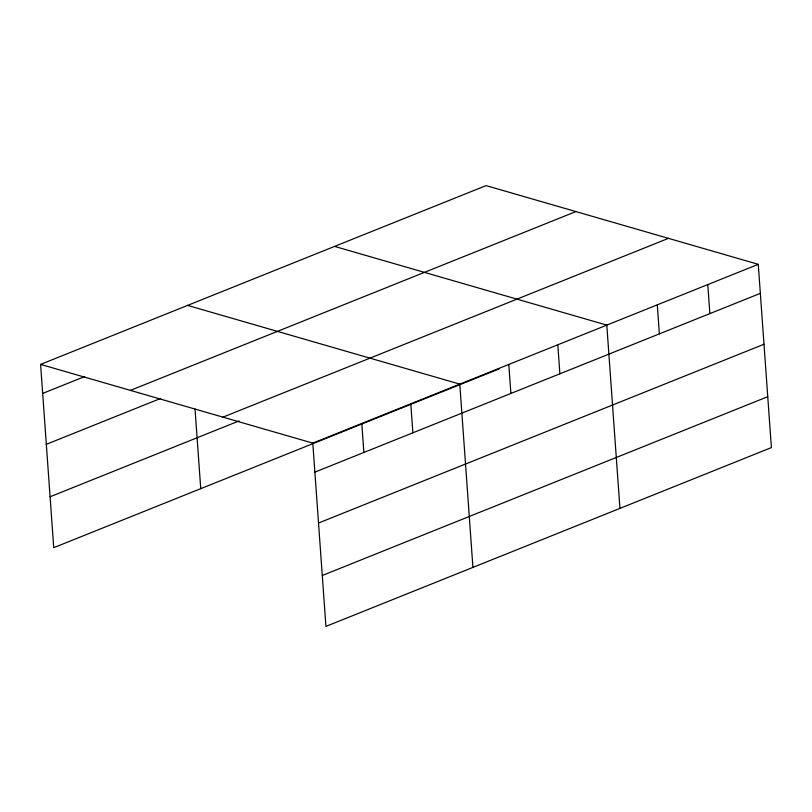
<?xml version="1.0" encoding="UTF-8"?>
<svg xmlns="http://www.w3.org/2000/svg" width="812" height="812" viewBox="0 0 812 812"><rect width="100%" height="100%" fill="white"/><g stroke="black" fill="none" stroke-linecap="round" stroke-linejoin="round"><path stroke-width="1.22" d="M40.6 364.405L486.073 185.603L758.266 264.326L771.4 447.595L325.927 626.397L312.793 443.129L40.6 364.405L53.734 547.674L499.207 368.871M42.681 393.424L84.681 376.565M130.427 390.379L575.891 211.587M46.325 444.326L160.664 398.428M222.965 417.145L668.438 238.352M50.09 496.771L239.093 420.91M312.793 443.129L758.266 264.326M314.873 472.137L760.347 293.345M318.517 523.04L763.99 344.247M322.283 575.485L767.756 396.692M334.615 246.401L606.797 325.115L619.942 508.383M187.602 305.403L459.795 384.127L472.929 567.385M707.78 284.586L709.861 313.605M657.294 304.855L659.364 333.864M557.803 344.785L559.884 373.804M508.799 364.456L510.88 393.465M410.791 403.787L412.872 432.806M361.797 423.458L363.867 452.467M195.032 409.045L200.747 488.672"/></g></svg>
